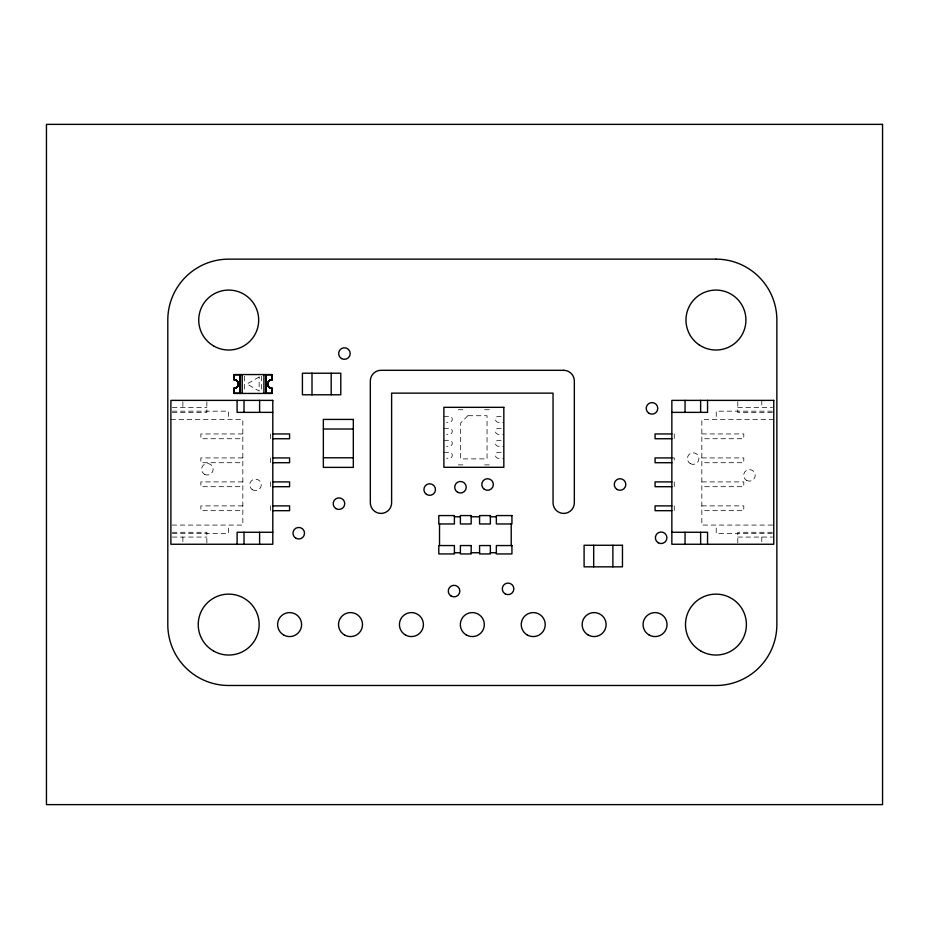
<?xml version="1.0" encoding="UTF-8"?>
<svg xmlns="http://www.w3.org/2000/svg" width="929" height="929" viewBox="0 0 929 929"><rect width="100%" height="100%" fill="white"/><g stroke="black" fill="none" stroke-linecap="round" stroke-linejoin="round"><path stroke-width="0.7" stroke-dasharray="4.64 3.48" d="M172.329 407.576L206.853 407.576M737.8 407.576L772.44 407.576M458.276 409.735L463.072 409.735M484.659 409.735L489.455 409.735M172.329 411.175L228.441 411.175L228.441 419.56M772.336 411.175L716.224 411.175L716.224 419.56M172.329 412.371L206.853 412.371L206.853 401.816M772.336 412.371L737.8 412.371L737.8 400.376M443.888 416.331L449.288 416.331A2.996 2.996 0 0 1 452.284 419.327A2.996 2.996 0 0 1 449.288 422.323L446.582 422.323M501.137 416.331L498.443 416.331A2.996 2.996 0 0 0 495.447 419.327A2.996 2.996 0 0 0 498.443 422.323L503.832 422.323M170.89 419.56L242.829 419.56L242.829 525.071L170.89 525.071M773.764 419.56L701.836 419.56L701.836 525.071L773.764 525.071M443.888 428.315L449.288 428.315A2.996 2.996 0 0 1 452.284 431.311A2.996 2.996 0 0 1 449.288 434.307L446.582 434.307M501.137 428.315L498.443 428.315A2.996 2.996 0 0 0 495.447 431.311A2.996 2.996 0 0 0 498.443 434.307L503.832 434.307M242.829 433.948L200.861 433.948L200.861 438.743L242.829 438.743M701.836 433.948L743.792 433.948L743.792 438.743L701.836 438.743M443.888 440.311L449.288 440.311A2.996 2.996 0 0 1 452.284 443.307A2.996 2.996 0 0 1 449.288 446.303L446.582 446.303M501.137 440.311L498.443 440.311A2.996 2.996 0 0 0 495.447 443.307A2.996 2.996 0 0 0 498.443 446.303L503.832 446.303M443.888 452.295L449.288 452.295A2.996 2.996 0 0 1 452.284 455.291A2.996 2.996 0 0 1 449.288 458.287L446.582 458.287M501.137 452.295L498.443 452.295A2.996 2.996 0 0 0 495.447 455.291A2.996 2.996 0 0 0 498.443 458.287L503.832 458.287M242.829 457.927L200.861 457.927L200.861 462.723L242.829 462.723M671.853 457.927L674.257 457.927L674.257 462.723M701.836 457.927L743.792 457.927L743.792 462.723L701.836 462.723M458.276 464.883L463.072 464.883M484.659 464.883L489.455 464.883M242.829 481.907L200.861 481.907L200.861 486.703L242.829 486.703M701.836 481.907L743.792 481.907L743.792 486.703L701.836 486.703M242.829 505.887L200.861 505.887L200.861 510.683L242.829 510.683M701.836 505.887L743.792 505.887L743.792 510.683L701.836 510.683M172.329 532.271L206.853 532.271L206.853 544.255M772.336 532.271L737.8 532.271L737.8 542.815M172.329 533.467L228.441 533.467L228.441 525.071M772.336 533.467L716.224 533.467L716.224 525.071M172.329 537.067L206.853 537.067M737.8 537.067L772.44 537.067M761.78 400.376L761.78 407.576M761.78 537.067L761.78 542.815M674.257 433.948L674.257 438.743M674.257 481.907L674.257 486.703M674.257 505.887L674.257 510.683M270.397 433.948L270.397 438.743M270.397 457.927L270.397 462.723M270.397 481.907L270.397 486.703M270.397 505.887L270.397 510.683M261.595 376.268L261.595 391.736M244.536 376.268L244.536 391.736M182.874 401.816L182.874 407.576M182.874 537.067L182.874 544.255M467.868 415.727L460.679 422.916L460.679 458.891L487.051 458.891L487.051 415.727L467.868 415.727M259.156 376.965L246.975 384.002L259.156 391.039L259.156 376.965M204.485 474.289A5.795 5.795 0 0 0 213.171 469.273A5.795 5.795 0 0 0 204.485 464.256A5.795 5.795 0 0 0 204.485 474.289M690.235 463.617A5.795 5.795 0 0 0 698.922 458.601A5.795 5.795 0 0 0 690.235 453.584A5.795 5.795 0 0 0 690.235 463.617M746.556 480.374A5.795 5.795 0 0 0 755.242 475.358A5.795 5.795 0 0 0 746.556 470.353A5.795 5.795 0 0 0 746.556 480.374M252.27 489.676A5.795 5.795 0 0 0 261.281 485.298A5.795 5.795 0 0 0 252.978 479.678A5.795 5.795 0 0 0 252.27 489.676"/><path stroke-width="1.39" d="M266.158 393.141L272.255 393.141L272.255 388.264M312.005 373.214L302.413 373.214L302.413 394.79L340.78 394.79L340.78 373.214L312.005 373.237L312.005 394.79M239.972 374.863L233.876 374.863L234.027 379.74A4.285 4.285 0 0 1 238.277 383.956A4.262 4.262 0 0 1 234.027 388.264L234.027 393.443L272.092 393.443L272.092 388.264A4.262 4.262 0 0 1 267.831 384.002A4.262 4.262 0 0 1 272.092 379.74L272.255 374.863L266.158 374.863M239.972 393.141L233.876 393.141L234.027 388.415A4.343 4.343 0 0 0 238.37 384.072A4.343 4.343 0 0 0 234.003 379.74L234.027 374.561L272.092 374.561L272.092 379.647A4.401 4.401 0 0 0 267.68 383.84A4.401 4.401 0 0 0 271.698 388.415L272.092 388.415M272.801 412.371L237.104 412.371L237.104 400.376M671.853 412.371L707.55 412.371L707.55 400.376M323.35 429.012L353.322 429.012M272.801 433.948L289.581 433.948L289.581 438.743L272.801 438.743M671.853 433.948L655.073 433.948L655.073 438.743L671.853 438.743M323.35 457.788L353.322 457.788M272.801 457.927L289.581 457.927L289.581 462.723L272.801 462.723M671.853 457.927L655.073 457.927L655.073 462.723L671.853 462.723M272.801 481.907L289.581 481.907L289.581 486.703L272.801 486.703M671.853 481.907L655.073 481.907L655.073 486.703L671.853 486.703M272.801 505.887L289.581 505.887L289.581 510.683L272.801 510.683M671.853 505.887L655.073 505.887L655.073 510.683L671.853 510.683M454.397 516.779L460.389 516.779M471.177 516.779L479.573 516.779M490.361 516.779L496.353 516.779M272.801 532.271L237.104 532.271L237.104 544.255M671.853 532.271L707.55 532.271L707.55 544.255M454.397 552.743L460.389 552.743M471.177 552.743L479.573 552.743M490.361 552.743L496.353 552.743M272.255 379.74L272.092 379.647A4.413 4.413 0 0 0 267.691 383.805A4.413 4.413 0 0 0 271.698 388.403M233.876 388.264L234.433 388.403A4.413 4.413 0 0 0 238.439 383.805A4.413 4.413 0 0 0 234.038 379.589L234.027 374.863M700.629 400.376L700.629 412.371M700.629 532.271L700.629 544.255M685.045 400.376L685.045 412.371M685.045 532.271L685.045 544.255M612.873 545.265L612.873 566.841M593.689 545.265L593.689 566.841M511.217 523.968L511.217 545.555M439.522 523.968L439.522 545.555M331.188 373.214L331.188 394.79M266.158 374.561L266.158 393.443M265.74 374.561L265.74 393.443M263.917 374.561L263.917 393.443M259.609 400.376L259.609 412.371M259.609 532.271L259.609 544.255M244.025 400.376L244.025 412.371M244.025 532.271L244.025 544.255M242.214 374.561L242.214 393.443M240.39 374.561L240.39 393.443M239.972 374.561L239.972 393.443M272.092 388.415A4.343 4.343 0 0 1 267.761 384.083A4.343 4.343 0 0 1 272.092 379.74M234.027 388.241A4.285 4.285 0 0 0 238.277 383.956A4.262 4.262 0 0 0 234.027 379.74M882.55 124.37L46.45 124.37L46.45 804.63L882.55 804.63L882.55 124.37M715.957 259.145L228.697 259.145A60.908 60.908 0 0 0 167.801 320.052L167.801 624.59A60.908 60.908 0 0 0 228.697 685.486L715.957 685.486A60.908 60.908 0 0 0 776.865 624.59L776.865 320.052A60.908 60.908 0 0 0 715.957 259.145M563.694 370.311L380.971 370.311A10.649 10.649 0 0 0 370.323 380.96L370.323 502.775A10.649 10.649 0 0 0 380.971 513.423A10.649 10.649 0 0 0 391.62 502.775L391.62 393.141L553.045 393.141L553.045 502.775A10.649 10.649 0 0 0 563.694 513.423A10.649 10.649 0 0 0 574.331 502.775L574.331 380.96A10.649 10.649 0 0 0 563.694 370.311M272.801 400.376L170.89 400.376L170.89 544.255L272.801 544.255L272.801 400.376M773.764 400.376L671.853 400.376L671.853 544.255L773.764 544.255L773.764 400.376M503.832 407.332L443.888 407.332L443.888 467.287L503.832 467.287L503.832 407.332M353.322 419.42L323.35 419.42L323.35 467.38L353.322 467.38L353.322 419.42M454.397 515.572L438.802 515.572L438.802 523.968L454.397 523.968L454.397 515.572M471.177 515.572L460.389 515.572L460.389 523.968L471.177 523.968L471.177 515.572M490.361 515.572L479.573 515.572L479.573 523.968L490.361 523.968L490.361 515.572M511.937 515.572L496.353 515.572L496.353 523.968L511.937 523.968L511.937 515.572M622.465 545.265L584.097 545.265L584.097 566.841L622.465 566.841L622.465 545.265M454.397 545.555L438.802 545.555L438.802 553.939L454.397 553.939L454.397 545.555M471.177 545.555L460.389 545.555L460.389 553.939L471.177 553.939L471.177 545.555M490.361 545.555L479.573 545.555L479.573 553.939L490.361 553.939L490.361 545.555M511.937 545.555L496.353 545.555L496.353 553.939L511.937 553.939L511.937 545.555M588.15 634.971A11.984 11.984 0 0 0 606.126 624.59A11.984 11.984 0 0 0 588.15 614.197A11.984 11.984 0 0 0 588.15 634.971M466.335 634.971A11.984 11.984 0 0 0 484.323 624.59A11.984 11.984 0 0 0 466.335 614.197A11.984 11.984 0 0 0 466.335 634.971M344.52 634.971A11.984 11.984 0 0 0 362.507 624.59A11.984 11.984 0 0 0 344.52 614.197A11.984 11.984 0 0 0 344.52 634.971M699.154 344.868A29.972 29.972 0 0 0 745.848 322.189A29.972 29.972 0 0 0 702.858 293.088A29.972 29.972 0 0 0 699.154 344.868M426.446 494.356A5.795 5.795 0 0 0 435.469 489.966A5.795 5.795 0 0 0 427.166 484.346A5.795 5.795 0 0 0 426.446 494.356M505.167 593.875A5.795 5.795 0 0 0 513.853 588.858A5.795 5.795 0 0 0 505.167 583.842A5.795 5.795 0 0 0 505.167 593.875M341.524 358.559A5.795 5.795 0 0 0 350.21 353.554A5.795 5.795 0 0 0 341.524 348.538A5.795 5.795 0 0 0 341.524 358.559M617.146 489.513A5.795 5.795 0 0 0 625.832 484.497A5.795 5.795 0 0 0 617.146 479.48A5.795 5.795 0 0 0 617.146 489.513M658.243 542.791A5.795 5.795 0 0 0 666.929 537.775A5.795 5.795 0 0 0 658.243 532.77A5.795 5.795 0 0 0 658.243 542.791M295.852 538.239A5.795 5.795 0 0 0 304.538 533.223A5.795 5.795 0 0 0 295.852 528.206A5.795 5.795 0 0 0 295.852 538.239M484.311 489.293A5.795 5.795 0 0 0 493.334 484.915A5.795 5.795 0 0 0 485.031 479.294A5.795 5.795 0 0 0 484.311 489.293M649.104 413.382A5.795 5.795 0 0 0 657.79 408.365A5.795 5.795 0 0 0 649.104 403.349A5.795 5.795 0 0 0 649.104 413.382M451.157 596.104A5.795 5.795 0 0 0 459.843 591.088A5.795 5.795 0 0 0 451.157 586.071A5.795 5.795 0 0 0 451.157 596.104M336.066 508.674A5.795 5.795 0 0 0 344.752 503.657A5.795 5.795 0 0 0 336.066 498.641A5.795 5.795 0 0 0 336.066 508.674M457.567 492.242A5.795 5.795 0 0 0 466.253 487.237A5.795 5.795 0 0 0 457.567 482.221A5.795 5.795 0 0 0 457.567 492.242M213.716 346.006A29.972 29.972 0 0 0 258.68 320.052A29.972 29.972 0 0 0 213.716 294.098A29.972 29.972 0 0 0 213.716 346.006M283.612 634.971A11.984 11.984 0 0 0 301.6 624.59A11.984 11.984 0 0 0 283.612 614.197A11.984 11.984 0 0 0 283.612 634.971M405.427 634.971A11.984 11.984 0 0 0 423.415 624.59A11.984 11.984 0 0 0 405.427 614.197A11.984 11.984 0 0 0 405.427 634.971M527.242 634.971A11.984 11.984 0 0 0 545.23 624.59A11.984 11.984 0 0 0 527.242 614.197A11.984 11.984 0 0 0 527.242 634.971M649.057 634.971A11.984 11.984 0 0 0 667.034 624.59A11.984 11.984 0 0 0 649.057 614.197A11.984 11.984 0 0 0 649.057 634.971M213.473 650.962A30.448 30.448 0 0 0 259.156 624.59A30.448 30.448 0 0 0 213.473 598.206A30.448 30.448 0 0 0 213.473 650.962M700.733 650.962A30.448 30.448 0 0 0 746.405 624.59A30.448 30.448 0 0 0 700.733 598.206A30.448 30.448 0 0 0 700.733 650.962"/></g></svg>
